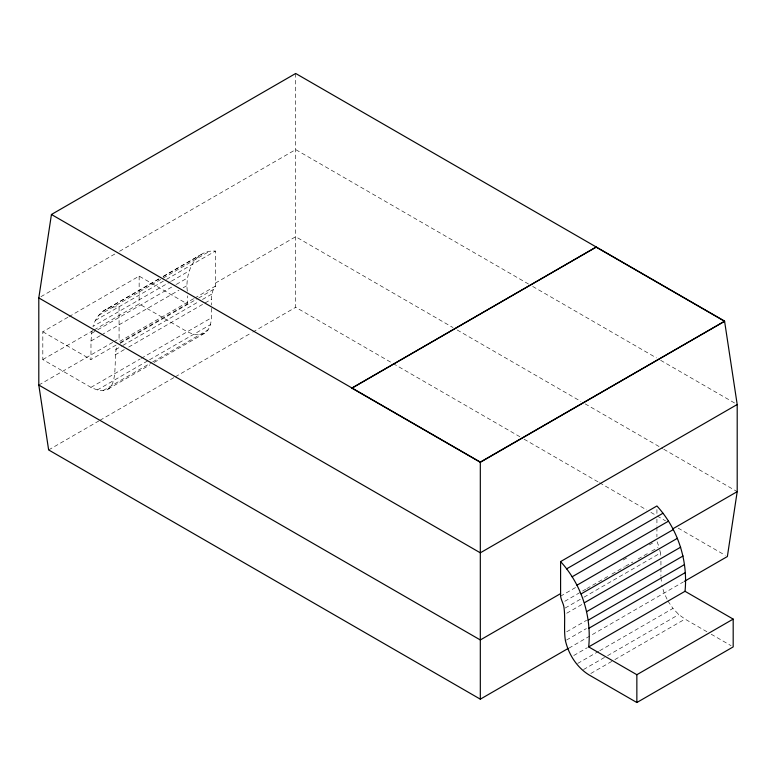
<?xml version="1.0" encoding="UTF-8"?>
<svg xmlns="http://www.w3.org/2000/svg" width="776" height="776" viewBox="0 0 776 776"><rect width="100%" height="100%" fill="white"/><g stroke="black" fill="none" stroke-linecap="round" stroke-linejoin="round"><path stroke-width="0.58" stroke-dasharray="3.88 2.91" d="M295.685 73.477L295.685 307.296L392.074 362.955M116.109 345.048L90.976 359.56L90.976 341.013L91.956 331.09M187.307 291.194C184.998 273.472 194.165 249.416 215.408 251.065L215.621 286.014C211.159 291.31 211.285 298.566 211.392 305.094M67.939 317.238L42.816 331.75L42.816 359.56L90.976 387.37C122.676 402.492 112.093 361.373 116.972 345.175M154.084 362.45L204.34 333.438C213.148 327.414 211.198 315.434 211.392 306.258M158.876 278.972L107.563 308.596C100.143 311.865 95.225 318.897 92.926 326.492L170.41 281.756M40.895 296.704L115.343 253.723M119.533 251.298L295.685 149.603L528.505 284.016M68.986 316.637L139.146 276.13L187.307 303.94L187.307 295.831M163.057 276.557L203.894 252.986M102.713 311.409L159.255 278.768M163.445 276.343L199.044 255.789M98.61 315.386L209.384 251.395M95.322 320.449L165.472 279.942M166.52 279.341L215.408 251.065M171.457 281.155L189.257 270.873M42.816 359.56L93.072 330.537M94.119 329.936L139.146 303.94L187.307 331.75L193.544 334.398L199.354 334.98L204.34 333.438M91.471 333.399L96.699 330.372M97.747 329.771L175.231 285.035M176.278 284.423L187.802 277.779M90.976 341.013L100.405 335.581M101.452 334.97L178.936 290.234M183.126 287.818L187.307 285.403M38.8 385.051L112.821 342.313M113.859 341.712L119.077 338.705L119.077 306.675L113.053 307.015L107.563 308.596M215.408 283.085L295.685 236.738L452.99 327.559M193.631 298.702L119.291 341.624L119.077 338.705M194.679 298.1L215.621 286.014M120.299 342.633L187.307 303.94M120.115 343.361L197.599 298.624M198.646 298.013L213.303 289.555M115.546 349.666L121.822 346.038M122.87 345.427L198.268 301.903M202.449 299.488L211.877 294.046M115.061 354.923L124.49 349.481M128.671 347.066L211.392 299.303M90.976 387.37L140.194 358.949M141.242 358.347L211.392 317.84M97.213 390.018L148.517 360.394M149.564 359.792L210.577 324.572M103.024 390.59L151.621 362.528M152.668 361.926L208.162 329.887M108.009 389.048L149.894 364.875M48.636 449.935L98.882 420.922M99.929 420.32L174.251 377.408M175.298 376.806L251.715 332.681M252.763 332.079L295.685 307.296M560.379 596.288L576.083 587.219M623.206 560.02L627.396 557.595M649.386 544.907L652.519 543.093M564.792 601.293L581.544 591.622M582.592 591.021L585.735 589.207M586.782 588.606L607.724 576.51M611.905 574.095L624.476 566.839M625.524 566.237L632.847 562.008M638.085 558.982L647.514 553.54M651.694 551.125L657.98 547.497M565.17 608.044L582.97 597.762M584.018 597.161L660.454 553.036L659.745 549.961M566.703 613.253L583.455 603.582M566.703 631.79L586.598 620.305M566.47 640.074L586.365 628.579M568.876 648.164L683.404 581.913M573.755 655.526L587.364 647.669M577.693 663.432L598.635 651.345M599.683 650.734L672.976 608.423L678.787 614.553L685.024 619.102L707.014 631.79M583.503 669.562L606.541 656.263M607.589 655.662L678.787 614.553M590.788 673.51L613.816 660.211M614.864 659.6L685.024 619.102M532.695 286.441L656.447 357.891M660.638 360.306L737.2 404.509M457.19 329.984L580.943 401.425M585.133 403.85L662.743 448.654M663.79 449.265L737.2 491.644M393.122 363.556L519.91 436.752M524.101 439.177L598.49 482.129M599.538 482.73L646.689 509.948M650.88 512.373L656.118 515.4M657.165 516.001L665.546 520.841M678.117 528.097L725.269 555.325M711.194 634.215L731.089 645.7M42.816 331.75L90.976 359.56M667.99 601.119L672.976 608.423M667.03 599.13L664.169 593.155L661.763 585.055M657.097 541.706L659.028 546.886M660.939 577.383L661.637 583.959M660.454 553.036L660.648 555.354M660.939 561.164L660.939 566.955M660.939 568.119L660.939 576.228M656.923 509.531L656.923 514.275M656.923 519.018L656.923 526.128M656.923 527.321L656.923 536.808M139.146 276.13L139.146 303.94"/><path stroke-width="1.16" d="M560.592 561.591L560.592 593.611C559.865 598.839 563.939 603.379 564.123 608.646C565.423 619.287 563.657 630.073 565.423 640.675C568.643 654.343 576.694 667.147 588.693 674.713L636.853 702.523L733.184 646.903L733.184 619.102L685.024 591.293L588.693 646.903C591.778 616.018 581.534 584.512 560.592 561.591L656.923 505.971C677.865 528.893 688.108 560.398 685.024 591.293M568.255 648.397L480.315 699.166L48.636 449.935L38.8 385.051L38.8 297.916L51.439 214.486L295.685 73.477L724.561 321.089L737.2 404.509L737.2 491.644L727.364 556.528L684.451 581.311M596.113 247.117L351.877 388.126L596.113 247.117L724.561 321.274L480.315 462.098L51.439 214.486M724.561 321.274L480.315 462.283L351.877 388.126M737.2 404.509L480.315 552.822L38.8 297.916M566.616 568.866L662.947 513.256M572.106 576.801L668.437 521.181M560.592 593.611L480.315 639.957L38.8 385.051M672.559 528.96L737.2 491.644M576.956 585.211L673.287 529.591M581.059 593.931L677.39 538.311M584.347 602.787L680.678 547.167M586.743 611.595L683.074 555.975M588.198 620.179L684.529 564.559M588.693 628.366L685.024 572.756M588.693 646.903L636.853 674.713L733.184 619.102M636.853 674.713L636.853 702.523M480.315 462.098L480.315 699.166"/></g></svg>
